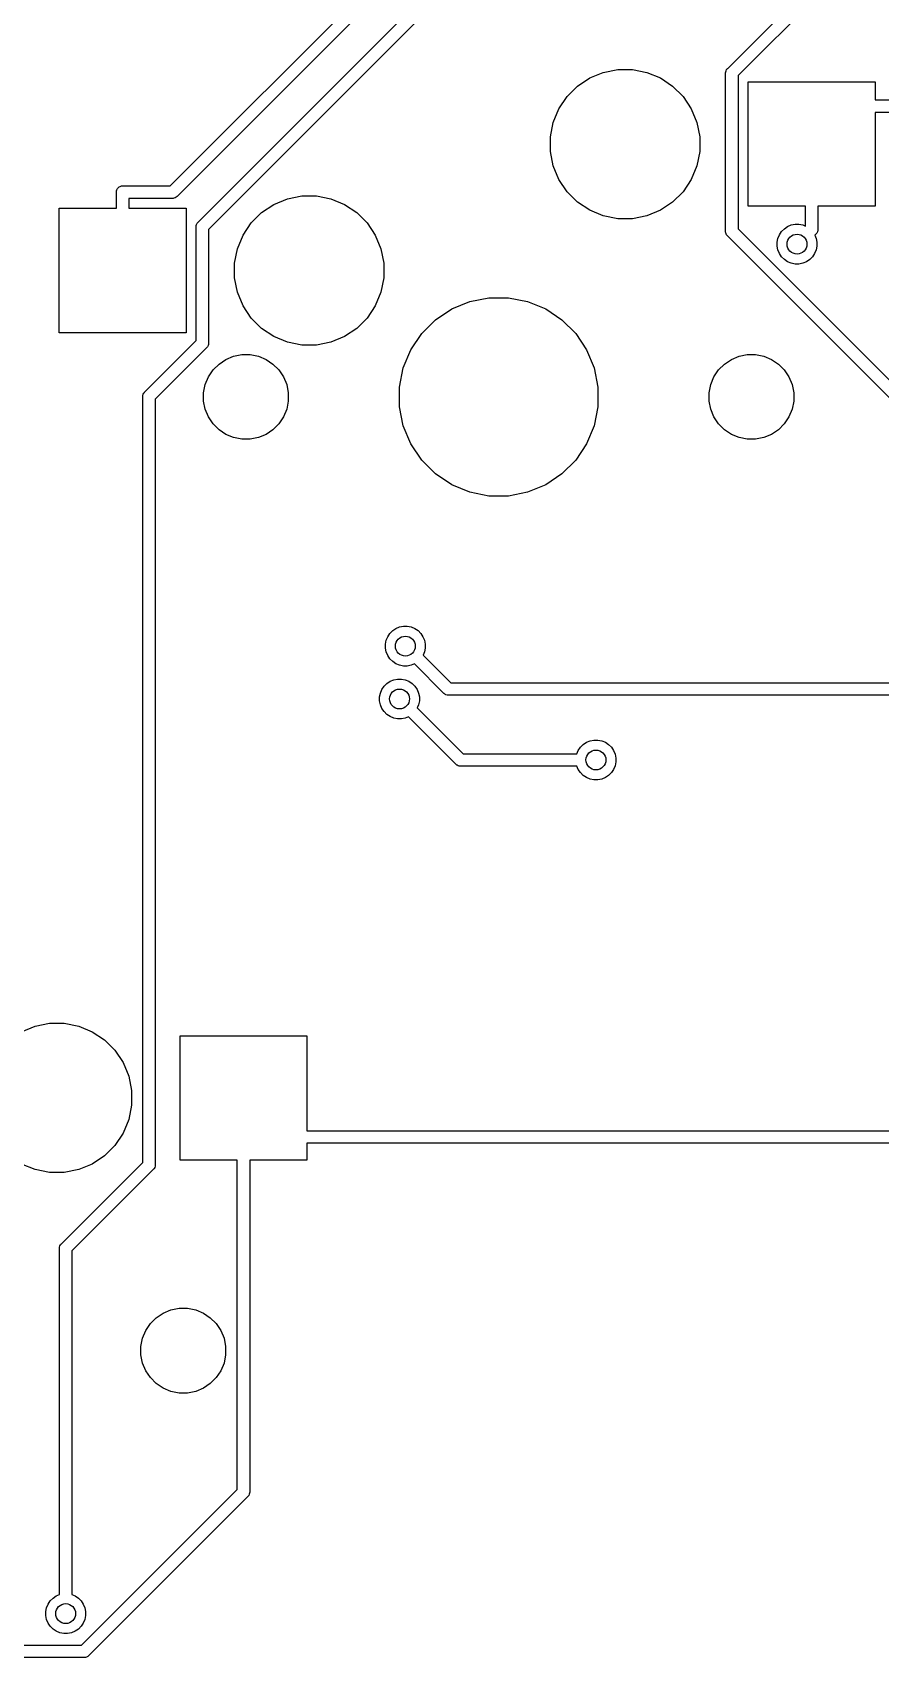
# Model space of a CAD drawing. Extents: x 1.2 to 14.9, y -4.9 to -0.3.
# Drawn here: x 3.651 to 4.322, y -4.732 to -3.447 of the extents above; entities that cross this region are included whole.
import ezdxf

# ---------------------------------------------------------------- set-up
doc = ezdxf.new("R2010")
doc.units = 0
doc.header["$MEASUREMENT"] = 0
doc.layers.add('BLACK', color=7, linetype='CONTINUOUS')

msp = doc.modelspace()

# ---------------------------------------------------------------- linework, layer by layer
at = {"layer": 'BLACK', "linetype": 'CONTINUOUS'}
for p, q in [((3.76, -3.56806), (3.99485, -3.3332)), ((4.00181, -3.34016), (3.76569, -3.57629)), ((3.78217, -3.59674), (4.03309, -3.34582)), ((4.04132, -3.35151), (3.7904, -3.60242)), ((4.20121, -3.47514), (4.28146, -3.39489)), ((4.28969, -3.40058), (4.20944, -3.48083)), ((4.08235, -3.48913), (4.09203, -3.48267)), ((4.09203, -3.48267), (4.10277, -3.47821)), ((4.10277, -3.47821), (4.11418, -3.47594)), ((4.11418, -3.47594), (4.12582, -3.47594)), ((4.12582, -3.47594), (4.13723, -3.47821)), ((4.13723, -3.47821), (4.14797, -3.48267)), ((4.14797, -3.48267), (4.15765, -3.48913)), ((4.19957, -3.47879), (4.1996, -3.47855)), ((4.1996, -3.47903), (4.19957, -3.47879)), ((4.1996, -3.47855), (4.19967, -3.47783)), ((4.1996, -3.47855), (4.1996, -3.47855)), ((4.1996, -3.60389), (4.1996, -3.47903)), ((4.19967, -3.47783), (4.19995, -3.4769)), ((4.19995, -3.4769), (4.20041, -3.47604)), ((4.20041, -3.47604), (4.20102, -3.47529)), ((4.20102, -3.47529), (4.20121, -3.47514)), ((4.20944, -3.48083), (4.20944, -3.6021)), ((4.07413, -3.49735), (4.08235, -3.48913)), ((4.15765, -3.48913), (4.16587, -3.49735)), ((4.21744, -3.58421), (4.21744, -3.48579)), ((4.21744, -3.48579), (4.31783, -3.48579)), ((4.31783, -3.48579), (4.31783, -3.50005)), ((4.06321, -3.51777), (4.06767, -3.50703)), ((4.06767, -3.50703), (4.07413, -3.49735)), ((4.16587, -3.49735), (4.17233, -3.50703)), ((4.17233, -3.50703), (4.17679, -3.51777)), ((4.31783, -3.50005), (4.64316, -3.50005)), ((4.64136, -3.50989), (4.31783, -3.50989)), ((4.31783, -3.50989), (4.31783, -3.58421)), ((4.06094, -3.52918), (4.06321, -3.51777)), ((4.17679, -3.51777), (4.17906, -3.52918)), ((4.06094, -3.54082), (4.06094, -3.52918)), ((4.17906, -3.52918), (4.17906, -3.54082)), ((4.06321, -3.55223), (4.06094, -3.54082)), ((4.17906, -3.54082), (4.17679, -3.55223)), ((4.06767, -3.56297), (4.06321, -3.55223)), ((4.17679, -3.55223), (4.17233, -3.56297)), ((3.71742, -3.57298), (3.71751, -3.57202)), ((3.71744, -3.57322), (3.71742, -3.57298)), ((3.71744, -3.58579), (3.71744, -3.57322)), ((3.71751, -3.57202), (3.71779, -3.57109)), ((3.71779, -3.57109), (3.71825, -3.57023)), ((3.71825, -3.57023), (3.71887, -3.56948)), ((3.71887, -3.56948), (3.71961, -3.56887)), ((3.71961, -3.56887), (3.72047, -3.56841)), ((3.72047, -3.56841), (3.7214, -3.56813)), ((3.7214, -3.56813), (3.72212, -3.56806)), ((3.72212, -3.56806), (3.72236, -3.56804)), ((3.72212, -3.56806), (3.72212, -3.56806)), ((3.72236, -3.56804), (3.7226, -3.56806)), ((3.7226, -3.56806), (3.76, -3.56806)), ((4.07413, -3.57265), (4.06767, -3.56297)), ((4.08235, -3.58087), (4.07413, -3.57265)), ((4.16587, -3.57265), (4.15765, -3.58087)), ((4.17233, -3.56297), (4.16587, -3.57265)), ((3.67217, -3.68421), (3.67217, -3.58579)), ((3.67217, -3.58579), (3.71744, -3.58579)), ((3.76179, -3.5779), (3.72728, -3.5779)), ((3.72728, -3.5779), (3.72728, -3.58579)), ((3.72728, -3.58579), (3.77256, -3.58579)), ((3.76204, -3.57793), (3.76179, -3.5779)), ((3.76228, -3.5779), (3.76204, -3.57793)), ((3.763, -3.57783), (3.76228, -3.5779)), ((3.76228, -3.5779), (3.76228, -3.5779)), ((3.76393, -3.57755), (3.763, -3.57783)), ((3.76478, -3.57709), (3.76393, -3.57755)), ((3.76553, -3.57648), (3.76478, -3.57709)), ((3.76569, -3.57629), (3.76553, -3.57648)), ((3.77256, -3.58579), (3.77256, -3.68421)), ((3.83235, -3.58913), (3.84203, -3.58267)), ((3.84203, -3.58267), (3.85277, -3.57821)), ((3.85277, -3.57821), (3.86418, -3.57594)), ((3.86418, -3.57594), (3.87582, -3.57594)), ((3.87582, -3.57594), (3.88723, -3.57821)), ((3.88723, -3.57821), (3.89797, -3.58267)), ((3.89797, -3.58267), (3.90765, -3.58913)), ((4.09203, -3.58733), (4.08235, -3.58087)), ((4.15765, -3.58087), (4.14797, -3.58733)), ((4.26272, -3.58421), (4.21744, -3.58421)), ((4.26272, -3.59983), (4.26272, -3.58421)), ((4.31783, -3.58421), (4.27256, -3.58421)), ((4.27256, -3.58421), (4.27256, -3.60235)), ((3.78057, -3.60002), (3.78063, -3.59942)), ((3.78063, -3.59941), (3.78091, -3.59849)), ((3.78063, -3.59942), (3.78063, -3.59941)), ((3.78091, -3.59849), (3.78137, -3.59764)), ((3.78137, -3.59764), (3.78183, -3.59708)), ((3.78183, -3.59708), (3.78198, -3.59689)), ((3.78183, -3.59708), (3.78183, -3.59708)), ((3.78198, -3.59689), (3.78217, -3.59674)), ((3.81767, -3.60703), (3.82413, -3.59735)), ((3.82413, -3.59735), (3.83235, -3.58913)), ((3.90765, -3.58913), (3.91587, -3.59735)), ((3.91587, -3.59735), (3.92233, -3.60703)), ((4.10277, -3.59179), (4.09203, -3.58733)), ((4.11418, -3.59406), (4.10277, -3.59179)), ((4.12582, -3.59406), (4.11418, -3.59406)), ((4.13723, -3.59179), (4.12582, -3.59406)), ((4.14797, -3.58733), (4.13723, -3.59179)), ((4.24864, -3.60017), (4.2515, -3.59899)), ((4.2515, -3.59899), (4.25455, -3.59838)), ((4.25455, -3.59838), (4.25765, -3.59838)), ((4.25765, -3.59838), (4.26069, -3.59899)), ((4.26069, -3.59899), (4.26272, -3.59983)), ((3.78054, -3.60039), (3.78057, -3.60002)), ((3.78056, -3.60063), (3.78054, -3.60039)), ((3.78056, -3.69049), (3.78056, -3.60063)), ((3.7904, -3.60242), (3.7904, -3.69229)), ((3.81321, -3.61777), (3.81767, -3.60703)), ((3.92233, -3.60703), (3.92679, -3.61777)), ((4.19957, -3.60413), (4.1996, -3.60389)), ((4.1996, -3.60438), (4.19957, -3.60413)), ((4.19962, -3.60459), (4.1996, -3.60438)), ((4.19967, -3.6051), (4.19962, -3.60459)), ((4.19995, -3.60603), (4.19967, -3.6051)), ((4.20041, -3.60688), (4.19995, -3.60603)), ((4.2008, -3.60735), (4.20041, -3.60688)), ((4.20102, -3.60763), (4.2008, -3.60735)), ((4.20121, -3.60778), (4.20102, -3.60763)), ((4.43914, -3.84572), (4.20121, -3.60778)), ((4.20944, -3.6021), (4.44483, -3.83749)), ((4.24035, -3.61258), (4.24096, -3.60954)), ((4.24035, -3.61568), (4.24035, -3.61258)), ((4.24096, -3.60954), (4.24214, -3.60667)), ((4.24214, -3.60667), (4.24387, -3.60409)), ((4.24387, -3.60409), (4.24606, -3.6019)), ((4.24606, -3.6019), (4.24864, -3.60017)), ((4.27095, -3.60624), (4.27019, -3.607)), ((4.27019, -3.607), (4.27124, -3.60954)), ((4.27113, -3.60609), (4.27095, -3.60624)), ((4.27133, -3.60585), (4.27113, -3.60609)), ((4.27124, -3.60954), (4.27185, -3.61258)), ((4.27175, -3.60534), (4.27133, -3.60585)), ((4.27221, -3.60448), (4.27175, -3.60534)), ((4.27185, -3.61258), (4.27185, -3.61568)), ((4.27228, -3.60424), (4.27221, -3.60448)), ((4.27249, -3.60356), (4.27228, -3.60424)), ((4.27256, -3.60283), (4.27249, -3.60356)), ((4.27256, -3.60235), (4.27258, -3.60259)), ((4.27258, -3.60259), (4.27256, -3.60283)), ((4.27256, -3.60283), (4.27256, -3.60283)), ((3.81094, -3.62918), (3.81321, -3.61777)), ((3.92679, -3.61777), (3.92906, -3.62918)), ((4.24096, -3.61872), (4.24035, -3.61568)), ((4.24214, -3.62159), (4.24096, -3.61872)), ((4.24387, -3.62417), (4.24214, -3.62159)), ((4.24606, -3.62636), (4.24387, -3.62417)), ((4.26833, -3.62417), (4.26614, -3.62636)), ((4.27005, -3.62159), (4.26833, -3.62417)), ((4.27124, -3.61872), (4.27005, -3.62159)), ((4.27185, -3.61568), (4.27124, -3.61872)), ((3.81094, -3.64082), (3.81094, -3.62918)), ((3.92906, -3.62918), (3.92906, -3.64082)), ((4.24864, -3.62809), (4.24606, -3.62636)), ((4.2515, -3.62927), (4.24864, -3.62809)), ((4.25455, -3.62988), (4.2515, -3.62927)), ((4.25765, -3.62988), (4.25455, -3.62988)), ((4.26069, -3.62927), (4.25765, -3.62988)), ((4.26356, -3.62809), (4.26069, -3.62927)), ((4.26614, -3.62636), (4.26356, -3.62809)), ((3.81321, -3.65223), (3.81094, -3.64082)), ((3.92906, -3.64082), (3.92679, -3.65223)), ((3.81767, -3.66297), (3.81321, -3.65223)), ((3.82413, -3.67265), (3.81767, -3.66297)), ((3.92233, -3.66297), (3.91587, -3.67265)), ((3.92679, -3.65223), (3.92233, -3.66297)), ((3.98282, -3.66543), (3.9971, -3.65952)), ((3.9971, -3.65952), (4.01227, -3.6565)), ((4.01227, -3.6565), (4.02773, -3.6565)), ((4.02773, -3.6565), (4.0429, -3.65952)), ((4.0429, -3.65952), (4.05718, -3.66543)), ((3.83235, -3.68087), (3.82413, -3.67265)), ((3.91587, -3.67265), (3.90765, -3.68087)), ((3.95903, -3.68496), (3.96996, -3.67403)), ((3.96996, -3.67403), (3.98282, -3.66543)), ((4.05718, -3.66543), (4.07004, -3.67403)), ((4.07004, -3.67403), (4.08097, -3.68496)), ((3.77256, -3.68421), (3.67217, -3.68421)), ((3.84203, -3.68733), (3.83235, -3.68087)), ((3.85277, -3.69179), (3.84203, -3.68733)), ((3.89797, -3.68733), (3.88723, -3.69179)), ((3.90765, -3.68087), (3.89797, -3.68733)), ((3.95043, -3.69782), (3.95903, -3.68496)), ((4.08097, -3.68496), (4.08957, -3.69782)), ((3.73996, -3.73109), (3.78056, -3.69049)), ((3.78879, -3.69618), (3.74819, -3.73678)), ((3.78898, -3.69602), (3.78879, -3.69618)), ((3.78951, -3.69538), (3.78898, -3.69602)), ((3.78959, -3.69527), (3.78951, -3.69538)), ((3.79005, -3.69442), (3.78959, -3.69527)), ((3.79009, -3.69427), (3.79005, -3.69442)), ((3.79033, -3.69349), (3.79009, -3.69427)), ((3.7904, -3.69277), (3.79033, -3.69349)), ((3.7904, -3.69229), (3.79043, -3.69253)), ((3.79043, -3.69253), (3.7904, -3.69277)), ((3.7904, -3.69277), (3.7904, -3.69277)), ((3.80413, -3.70531), (3.81023, -3.70279)), ((3.81023, -3.70279), (3.8167, -3.7015)), ((3.8167, -3.7015), (3.8233, -3.7015)), ((3.8233, -3.7015), (3.82977, -3.70279)), ((3.82977, -3.70279), (3.83587, -3.70531)), ((3.86418, -3.69406), (3.85277, -3.69179)), ((3.87582, -3.69406), (3.86418, -3.69406)), ((3.88723, -3.69179), (3.87582, -3.69406)), ((3.94452, -3.7121), (3.95043, -3.69782)), ((4.08957, -3.69782), (4.09548, -3.7121)), ((4.20413, -3.70531), (4.21023, -3.70279)), ((4.21023, -3.70279), (4.2167, -3.7015)), ((4.2167, -3.7015), (4.2233, -3.7015)), ((4.2233, -3.7015), (4.22977, -3.70279)), ((4.22977, -3.70279), (4.23587, -3.70531)), ((3.79031, -3.71913), (3.79398, -3.71365)), ((3.79398, -3.71365), (3.79865, -3.70898)), ((3.79865, -3.70898), (3.80413, -3.70531)), ((3.83587, -3.70531), (3.84136, -3.70898)), ((3.84136, -3.70898), (3.84602, -3.71365)), ((3.84602, -3.71365), (3.84969, -3.71913)), ((3.9415, -3.72727), (3.94452, -3.7121)), ((4.09548, -3.7121), (4.0985, -3.72727)), ((4.19031, -3.71913), (4.19398, -3.71365)), ((4.19398, -3.71365), (4.19864, -3.70898)), ((4.19864, -3.70898), (4.20413, -3.70531)), ((4.23587, -3.70531), (4.24135, -3.70898)), ((4.24135, -3.70898), (4.24602, -3.71365)), ((4.24602, -3.71365), (4.24969, -3.71913)), ((3.7865, -3.7317), (3.78779, -3.72523)), ((3.78779, -3.72523), (3.79031, -3.71913)), ((3.84969, -3.71913), (3.85221, -3.72523)), ((3.85221, -3.72523), (3.8535, -3.7317)), ((3.9415, -3.74273), (3.9415, -3.72727)), ((4.0985, -3.72727), (4.0985, -3.74273)), ((4.1865, -3.7317), (4.18779, -3.72523)), ((4.18779, -3.72523), (4.19031, -3.71913)), ((4.24969, -3.71913), (4.25221, -3.72523)), ((4.25221, -3.72523), (4.2535, -3.7317)), ((3.73832, -3.73474), (3.73842, -3.73378)), ((3.73835, -3.73498), (3.73832, -3.73474)), ((3.73835, -4.34069), (3.73835, -3.73498)), ((3.73842, -3.73378), (3.7387, -3.73285)), ((3.7387, -3.73285), (3.73916, -3.73199)), ((3.73916, -3.73199), (3.73962, -3.73143)), ((3.73962, -3.73143), (3.73977, -3.73124)), ((3.73962, -3.73143), (3.73962, -3.73143)), ((3.73977, -3.73124), (3.73996, -3.73109)), ((3.74819, -3.73678), (3.74819, -4.34248)), ((3.7865, -3.7383), (3.7865, -3.7317)), ((3.78779, -3.74477), (3.7865, -3.7383)), ((3.8535, -3.7383), (3.85221, -3.74477)), ((3.8535, -3.7317), (3.8535, -3.7383)), ((4.1865, -3.7383), (4.1865, -3.7317)), ((4.18779, -3.74477), (4.1865, -3.7383)), ((4.2535, -3.7383), (4.25221, -3.74477)), ((4.2535, -3.7317), (4.2535, -3.7383)), ((3.79031, -3.75087), (3.78779, -3.74477)), ((3.79398, -3.75636), (3.79031, -3.75087)), ((3.84969, -3.75087), (3.84602, -3.75636)), ((3.85221, -3.74477), (3.84969, -3.75087)), ((3.94452, -3.7579), (3.9415, -3.74273)), ((4.0985, -3.74273), (4.09548, -3.7579)), ((4.19031, -3.75087), (4.18779, -3.74477)), ((4.19398, -3.75636), (4.19031, -3.75087)), ((4.24969, -3.75087), (4.24602, -3.75636)), ((4.25221, -3.74477), (4.24969, -3.75087)), ((3.79865, -3.76102), (3.79398, -3.75636)), ((3.80413, -3.76469), (3.79865, -3.76102)), ((3.81023, -3.76721), (3.80413, -3.76469)), ((3.83587, -3.76469), (3.82977, -3.76721)), ((3.84136, -3.76102), (3.83587, -3.76469)), ((3.84602, -3.75636), (3.84136, -3.76102)), ((3.95043, -3.77218), (3.94452, -3.7579)), ((4.09548, -3.7579), (4.08957, -3.77218)), ((4.19864, -3.76102), (4.19398, -3.75636)), ((4.20413, -3.76469), (4.19864, -3.76102)), ((4.21023, -3.76721), (4.20413, -3.76469)), ((4.23587, -3.76469), (4.22977, -3.76721)), ((4.24135, -3.76102), (4.23587, -3.76469)), ((4.24602, -3.75636), (4.24135, -3.76102)), ((3.8167, -3.7685), (3.81023, -3.76721)), ((3.8233, -3.7685), (3.8167, -3.7685)), ((3.82977, -3.76721), (3.8233, -3.7685)), ((3.95903, -3.78504), (3.95043, -3.77218)), ((4.08957, -3.77218), (4.08097, -3.78504)), ((4.2167, -3.7685), (4.21023, -3.76721)), ((4.2233, -3.7685), (4.2167, -3.7685)), ((4.22977, -3.76721), (4.2233, -3.7685)), ((3.96996, -3.79597), (3.95903, -3.78504)), ((4.08097, -3.78504), (4.07004, -3.79597)), ((3.98282, -3.80457), (3.96996, -3.79597)), ((3.9971, -3.81048), (3.98282, -3.80457)), ((4.05718, -3.80457), (4.0429, -3.81048)), ((4.07004, -3.79597), (4.05718, -3.80457)), ((4.01227, -3.8135), (3.9971, -3.81048)), ((4.02773, -3.8135), (4.01227, -3.8135)), ((4.0429, -3.81048), (4.02773, -3.8135)), ((3.93388, -3.92213), (3.93608, -3.91994)), ((3.93608, -3.91994), (3.93865, -3.91822)), ((3.93865, -3.91822), (3.94152, -3.91703)), ((3.94152, -3.91703), (3.94456, -3.91643)), ((3.94456, -3.91643), (3.94767, -3.91643)), ((3.94767, -3.91643), (3.95071, -3.91703)), ((3.95071, -3.91703), (3.95357, -3.91822)), ((3.95357, -3.91822), (3.95615, -3.91994)), ((3.95615, -3.91994), (3.95835, -3.92213)), ((3.93037, -3.93062), (3.93097, -3.92758)), ((3.93037, -3.93372), (3.93037, -3.93062)), ((3.93097, -3.93677), (3.93037, -3.93372)), ((3.93097, -3.92758), (3.93216, -3.92471)), ((3.93216, -3.92471), (3.93388, -3.92213)), ((3.95835, -3.92213), (3.96007, -3.92471)), ((3.96007, -3.92471), (3.96126, -3.92758)), ((3.96126, -3.92758), (3.96186, -3.93062)), ((3.96186, -3.93372), (3.96126, -3.93677)), ((3.96186, -3.93062), (3.96186, -3.93372)), ((3.93216, -3.93963), (3.93097, -3.93677)), ((3.93388, -3.94221), (3.93216, -3.93963)), ((3.93608, -3.94441), (3.93388, -3.94221)), ((3.93865, -3.94613), (3.93608, -3.94441)), ((3.94152, -3.94732), (3.93865, -3.94613)), ((3.95325, -3.94626), (3.95071, -3.94732)), ((3.97642, -3.96944), (3.95325, -3.94626)), ((3.96126, -3.93677), (3.96021, -3.93931)), ((3.96021, -3.93931), (3.98211, -3.9612)), ((3.93403, -3.96002), (3.93689, -3.95884)), ((3.93689, -3.95884), (3.93994, -3.95823)), ((3.93994, -3.95823), (3.94304, -3.95823)), ((3.94456, -3.94792), (3.94152, -3.94732)), ((3.94304, -3.95823), (3.94608, -3.95884)), ((3.94767, -3.94792), (3.94456, -3.94792)), ((3.94608, -3.95884), (3.94895, -3.96002)), ((3.95071, -3.94732), (3.94767, -3.94792)), ((3.92574, -3.97243), (3.92635, -3.96939)), ((3.92574, -3.97553), (3.92574, -3.97243)), ((3.92635, -3.96939), (3.92753, -3.96652)), ((3.92753, -3.96652), (3.92926, -3.96394)), ((3.92926, -3.96394), (3.93145, -3.96175)), ((3.93145, -3.96175), (3.93403, -3.96002)), ((3.94895, -3.96002), (3.95153, -3.96175)), ((3.95153, -3.96175), (3.95372, -3.96394)), ((3.95372, -3.96394), (3.95544, -3.96652)), ((3.95544, -3.96652), (3.95663, -3.96939)), ((3.95663, -3.96939), (3.95724, -3.97243)), ((3.95724, -3.97243), (3.95724, -3.97553)), ((3.97657, -3.96962), (3.97642, -3.96944)), ((3.97676, -3.96978), (3.97657, -3.96962)), ((3.97732, -3.97024), (3.97676, -3.96978)), ((3.97778, -3.97048), (3.97732, -3.97024)), ((3.97817, -3.97069), (3.97778, -3.97048)), ((3.9791, -3.97098), (3.97817, -3.97069)), ((3.97983, -3.97105), (3.9791, -3.97098)), ((3.98007, -3.97107), (3.97983, -3.97105)), ((3.97983, -3.97105), (3.97983, -3.97105)), ((3.98031, -3.97105), (3.98007, -3.97107)), ((4.82282, -3.97105), (3.98031, -3.97105)), ((3.98211, -3.9612), (4.82282, -3.9612)), ((3.92635, -3.97857), (3.92574, -3.97553)), ((3.92753, -3.98144), (3.92635, -3.97857)), ((3.92926, -3.98402), (3.92753, -3.98144)), ((3.93145, -3.98621), (3.92926, -3.98402)), ((3.95663, -3.97857), (3.95558, -3.98111)), ((3.95558, -3.98111), (3.9918, -4.01733)), ((3.95724, -3.97553), (3.95663, -3.97857)), ((3.93403, -3.98794), (3.93145, -3.98621)), ((3.93689, -3.98912), (3.93403, -3.98794)), ((3.93994, -3.98973), (3.93689, -3.98912)), ((3.94304, -3.98973), (3.93994, -3.98973)), ((3.94608, -3.98912), (3.94304, -3.98973)), ((3.94862, -3.98807), (3.94608, -3.98912)), ((3.98611, -4.02556), (3.94862, -3.98807)), ((4.08472, -4.01221), (4.08691, -4.01002)), ((4.08691, -4.01002), (4.08949, -4.0083)), ((4.08949, -4.0083), (4.09236, -4.00711)), ((4.09236, -4.00711), (4.0954, -4.0065)), ((4.0954, -4.0065), (4.0985, -4.0065)), ((4.0985, -4.0065), (4.10155, -4.00711)), ((4.10155, -4.00711), (4.10441, -4.0083)), ((4.10441, -4.0083), (4.10699, -4.01002)), ((4.10699, -4.01002), (4.10919, -4.01221)), ((3.9918, -4.01733), (4.08195, -4.01733)), ((4.08195, -4.01733), (4.083, -4.01479)), ((4.083, -4.01479), (4.08472, -4.01221)), ((4.10919, -4.01221), (4.11091, -4.01479)), ((4.11091, -4.01479), (4.1121, -4.01766)), ((4.1121, -4.01766), (4.1127, -4.0207)), ((4.1127, -4.0238), (4.1121, -4.02685)), ((4.1127, -4.0207), (4.1127, -4.0238)), ((3.98626, -4.02575), (3.98611, -4.02556)), ((3.98645, -4.0259), (3.98626, -4.02575)), ((3.98691, -4.02628), (3.98645, -4.0259)), ((3.98645, -4.0259), (3.98645, -4.0259)), ((3.98701, -4.02636), (3.98691, -4.02628)), ((3.98787, -4.02682), (3.98701, -4.02636)), ((3.9888, -4.0271), (3.98787, -4.02682)), ((3.98952, -4.02717), (3.9888, -4.0271)), ((3.98976, -4.0272), (3.98952, -4.02717)), ((3.98952, -4.02717), (3.98952, -4.02717)), ((3.99, -4.02717), (3.98976, -4.0272)), ((4.08195, -4.02717), (3.99, -4.02717)), ((4.083, -4.02971), (4.08195, -4.02717)), ((4.08472, -4.03229), (4.083, -4.02971)), ((4.08691, -4.03448), (4.08472, -4.03229)), ((4.08949, -4.03621), (4.08691, -4.03448)), ((4.09236, -4.03739), (4.08949, -4.03621)), ((4.10441, -4.03621), (4.10155, -4.03739)), ((4.10699, -4.03448), (4.10441, -4.03621)), ((4.10919, -4.03229), (4.10699, -4.03448)), ((4.11091, -4.02971), (4.10919, -4.03229)), ((4.1121, -4.02685), (4.11091, -4.02971)), ((4.0954, -4.038), (4.09236, -4.03739)), ((4.0985, -4.038), (4.0954, -4.038)), ((4.10155, -4.03739), (4.0985, -4.038)), ((3.64242, -4.23727), (3.65317, -4.23282)), ((3.65317, -4.23282), (3.66458, -4.23055)), ((3.66458, -4.23055), (3.67621, -4.23055)), ((3.67621, -4.23055), (3.68762, -4.23282)), ((3.68762, -4.23282), (3.69837, -4.23727)), ((3.69837, -4.23727), (3.70804, -4.24374)), ((3.76783, -4.33882), (3.76783, -4.24039)), ((3.76783, -4.24039), (3.86823, -4.24039)), ((3.86823, -4.24039), (3.86823, -4.31569)), ((3.70804, -4.24374), (3.71626, -4.25196)), ((3.71626, -4.25196), (3.72273, -4.26163)), ((3.72273, -4.26163), (3.72718, -4.27238)), ((3.72718, -4.27238), (3.72945, -4.28379)), ((3.72945, -4.28379), (3.72945, -4.29542)), ((3.72718, -4.30683), (3.72273, -4.31758)), ((3.72945, -4.29542), (3.72718, -4.30683)), ((3.72273, -4.31758), (3.71626, -4.32725)), ((3.86823, -4.31569), (5.95671, -4.31569)), ((3.71626, -4.32725), (3.70804, -4.33548)), ((5.9585, -4.32554), (3.86823, -4.32554)), ((3.86823, -4.32554), (3.86823, -4.33882)), ((3.65317, -4.34639), (3.64242, -4.34194)), ((3.674, -4.40503), (3.73835, -4.34069)), ((3.69837, -4.34194), (3.68762, -4.34639)), ((3.70804, -4.33548), (3.69837, -4.34194)), ((3.74738, -4.34547), (3.74692, -4.34603)), ((3.74784, -4.34462), (3.74738, -4.34547)), ((3.74812, -4.34369), (3.74784, -4.34462)), ((3.74784, -4.34462), (3.74784, -4.34462)), ((3.74819, -4.34297), (3.74812, -4.34369)), ((3.74819, -4.34248), (3.74821, -4.34272)), ((3.74821, -4.34272), (3.74819, -4.34297)), ((3.74819, -4.34297), (3.74819, -4.34297)), ((3.81311, -4.33882), (3.76783, -4.33882)), ((3.81311, -4.59934), (3.81311, -4.33882)), ((3.86823, -4.33882), (3.82295, -4.33882)), ((3.82295, -4.33882), (3.82295, -4.60113)), ((3.66458, -4.34866), (3.65317, -4.34639)), ((3.67621, -4.34866), (3.66458, -4.34866)), ((3.68762, -4.34639), (3.67621, -4.34866)), ((3.74658, -4.34637), (3.68223, -4.41072)), ((3.74676, -4.34622), (3.74658, -4.34637)), ((3.74692, -4.34603), (3.74676, -4.34622)), ((3.74692, -4.34603), (3.74692, -4.34603)), ((3.67236, -4.40869), (3.67246, -4.40772)), ((3.67239, -4.40893), (3.67236, -4.40869)), ((3.67239, -4.68264), (3.67239, -4.40893)), ((3.67246, -4.40772), (3.67274, -4.40679)), ((3.67274, -4.40679), (3.6732, -4.40594)), ((3.6732, -4.40594), (3.67366, -4.40538)), ((3.67366, -4.40538), (3.67381, -4.40519)), ((3.67366, -4.40538), (3.67366, -4.40538)), ((3.67381, -4.40519), (3.674, -4.40503)), ((3.68223, -4.41072), (3.68223, -4.68264)), ((3.74904, -4.46359), (3.75453, -4.45992)), ((3.75453, -4.45992), (3.76062, -4.45739)), ((3.76062, -4.45739), (3.76709, -4.45611)), ((3.76709, -4.45611), (3.77369, -4.45611)), ((3.77369, -4.45611), (3.78017, -4.45739)), ((3.78017, -4.45739), (3.78626, -4.45992)), ((3.78626, -4.45992), (3.79175, -4.46359)), ((3.73818, -4.47983), (3.74071, -4.47374)), ((3.74071, -4.47374), (3.74437, -4.46825)), ((3.74437, -4.46825), (3.74904, -4.46359)), ((3.79175, -4.46359), (3.79641, -4.46825)), ((3.79641, -4.46825), (3.80008, -4.47374)), ((3.80008, -4.47374), (3.80261, -4.47983)), ((3.73689, -4.48631), (3.73818, -4.47983)), ((3.73689, -4.49291), (3.73689, -4.48631)), ((3.80261, -4.47983), (3.80389, -4.48631)), ((3.80389, -4.48631), (3.80389, -4.49291)), ((3.73818, -4.49938), (3.73689, -4.49291)), ((3.74071, -4.50547), (3.73818, -4.49938)), ((3.80261, -4.49938), (3.80008, -4.50547)), ((3.80389, -4.49291), (3.80261, -4.49938)), ((3.74437, -4.51096), (3.74071, -4.50547)), ((3.74904, -4.51563), (3.74437, -4.51096)), ((3.79641, -4.51096), (3.79175, -4.51563)), ((3.80008, -4.50547), (3.79641, -4.51096)), ((3.75453, -4.51929), (3.74904, -4.51563)), ((3.76062, -4.52182), (3.75453, -4.51929)), ((3.76709, -4.52311), (3.76062, -4.52182)), ((3.77369, -4.52311), (3.76709, -4.52311)), ((3.78017, -4.52182), (3.77369, -4.52311)), ((3.78626, -4.51929), (3.78017, -4.52182)), ((3.79175, -4.51563), (3.78626, -4.51929)), ((3.68993, -4.72252), (3.81311, -4.59934)), ((3.82288, -4.60234), (3.8226, -4.60327)), ((3.82295, -4.60162), (3.82288, -4.60234)), ((3.82295, -4.60113), (3.82298, -4.60137)), ((3.82298, -4.60137), (3.82295, -4.60162)), ((3.82295, -4.60162), (3.82295, -4.60162)), ((3.82134, -4.60502), (3.69562, -4.73075)), ((3.82153, -4.60487), (3.82134, -4.60502)), ((3.82189, -4.60443), (3.82153, -4.60487)), ((3.82214, -4.60412), (3.82189, -4.60443)), ((3.8226, -4.60327), (3.82214, -4.60412)), ((3.8226, -4.60327), (3.8226, -4.60327)), ((3.66216, -4.69306), (3.66335, -4.69019)), ((3.66335, -4.69019), (3.66507, -4.68761)), ((3.66507, -4.68761), (3.66727, -4.68542)), ((3.66727, -4.68542), (3.66985, -4.68369)), ((3.66985, -4.68369), (3.67239, -4.68264)), ((3.68223, -4.68264), (3.68477, -4.68369)), ((3.68477, -4.68369), (3.68735, -4.68542)), ((3.68735, -4.68542), (3.68954, -4.68761)), ((3.68954, -4.68761), (3.69126, -4.69019)), ((3.69126, -4.69019), (3.69245, -4.69306)), ((3.66156, -4.6961), (3.66216, -4.69306)), ((3.66156, -4.6992), (3.66156, -4.6961)), ((3.66216, -4.70224), (3.66156, -4.6992)), ((3.66335, -4.70511), (3.66216, -4.70224)), ((3.66507, -4.70769), (3.66335, -4.70511)), ((3.69126, -4.70511), (3.68954, -4.70769)), ((3.69245, -4.70224), (3.69126, -4.70511)), ((3.69245, -4.69306), (3.69306, -4.6961)), ((3.69306, -4.6992), (3.69245, -4.70224)), ((3.69306, -4.6961), (3.69306, -4.6992)), ((3.66727, -4.70988), (3.66507, -4.70769)), ((3.66985, -4.71161), (3.66727, -4.70988)), ((3.67271, -4.71279), (3.66985, -4.71161)), ((3.67576, -4.7134), (3.67271, -4.71279)), ((3.67886, -4.7134), (3.67576, -4.7134)), ((3.6819, -4.71279), (3.67886, -4.7134)), ((3.68477, -4.71161), (3.6819, -4.71279)), ((3.68735, -4.70988), (3.68477, -4.71161)), ((3.68954, -4.70769), (3.68735, -4.70988)), ((3.25588, -4.72252), (3.68993, -4.72252)), ((3.69547, -4.73093), (3.69472, -4.73155)), ((3.69562, -4.73075), (3.69547, -4.73093)), ((3.69173, -4.73236), (3.25408, -4.73236)), ((3.69197, -4.73238), (3.69173, -4.73236)), ((3.69221, -4.73236), (3.69197, -4.73238)), ((3.69293, -4.73229), (3.69221, -4.73236)), ((3.69221, -4.73236), (3.69221, -4.73236)), ((3.69386, -4.73201), (3.69293, -4.73229)), ((3.69472, -4.73155), (3.69386, -4.73201))]:
    msp.add_line(p, q, dxfattribs=at)
at = {"layer": 'BLACK'}
for centre in [(4.2561, -3.61413), (3.94611, -3.93217), (3.94149, -3.97398), (4.09695, -4.02225), (3.67731, -4.69765)]:
    msp.add_circle(centre, 0.007874, dxfattribs=at)

doc.saveas('drawing.dxf')
